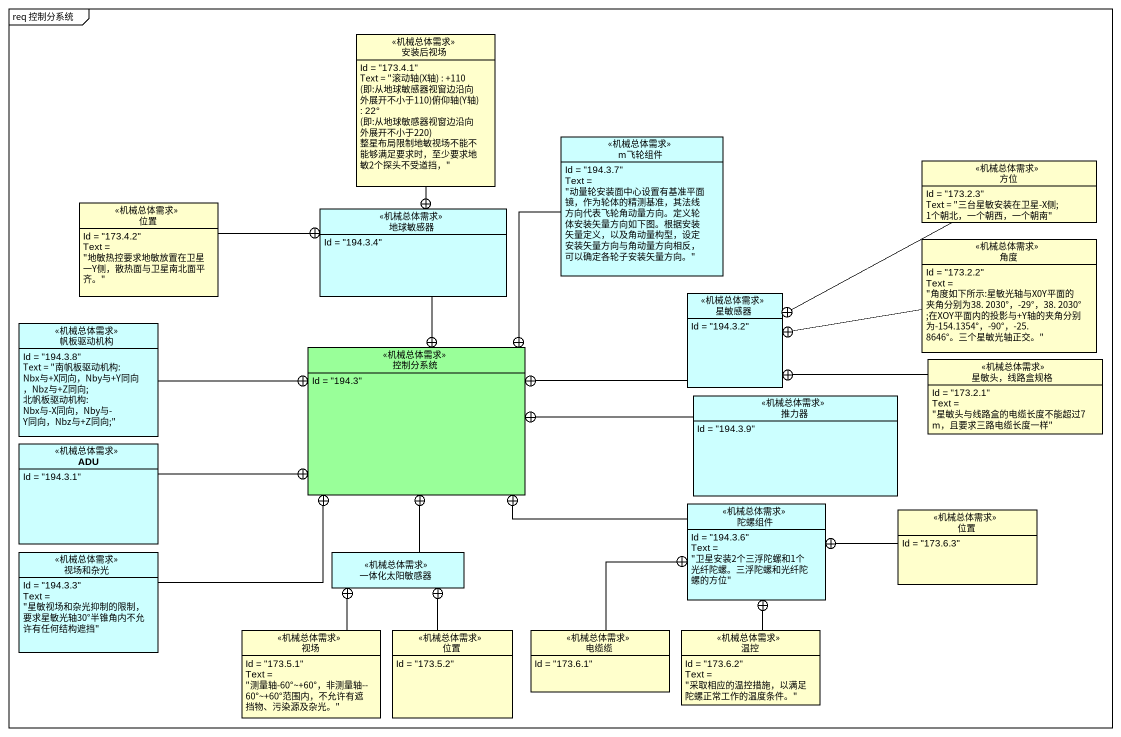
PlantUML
@startuml
mainframe req 控制分系统
hide circle
hide empty members
class 安装后视场 <<机械总体需求>> {
  Id = "173.4.1"
  {field} Text = "滚动轴(X轴) : +110 (即:从地球敏感器视窗边沿向外展开不小于110)俯仰轴(Y轴) : 22° (即:从地球敏感器视窗边沿向外展开不小于220) 整星布局限制地敏视场不能不能够满足要求时，至少要求地敏2个探头不受道挡，"
}
class m飞轮组件 <<机械总体需求>> #CCFFFF {
  Id = "194.3.7"
  Text = "动量轮安装面中心设置有基准平面镜，作为轮体的精测基准，其法线方向代表飞轮角动量方向。定义轮体安装矢量方向如下图。根据安装矢量定义，以及角动量构型，设定安装矢量方向与角动量方向相反，可以确定各轮子安装矢量方向。"
}
class 方位 <<机械总体需求>> {
  Id = "173.2.3"
  Text = "三台星敏安装在卫星-X侧; 1个朝北，一个朝西，一个朝南"
}
class 位置 <<机械总体需求>> {
  Id = "173.4.2"
  Text = "地敏热控要求地敏放置在卫星一Y侧，散热面与卫星南北面平齐。"
}
class 地球敏感器 <<机械总体需求>> #CCFFFF {
  Id = "194.3.4"
}
class 角度 <<机械总体需求>> {
  Id = "173.2.2"
  Text = "角度如下所示:星敏光轴与X0Y平面的夹角分别为38. 2030°，-29°，38. 2030° ;在XOY平面内的投影与+Y轴的夹角分别为-154.1354°，-90°，-25. 8646°。三个星敏光轴正交。"
}
class 星敏感器 <<机械总体需求>> #CCFFFF {
  Id = "194.3.2"
}
class 帆板驱动机构 <<机械总体需求>> #CCFFFF {
  Id = "194.3.8"
  Text = "南帆板驱动机构: Nbx与+X同向，Nby与+Y同向，Nbz与+Z同向; 北帆板驱动机构: Nbx与-X同向，Nby与-Y同向，Nbz与+Z同向;"
}
class 控制分系统 <<机械总体需求>> #99FF99 {
  Id = "194.3"
}
class "星敏头，线路盒规格" as 星敏头_线路盒规格 <<机械总体需求>> {
  Id = "173.2.1"
  Text = "星敏头与线路盒的电缆长度不能超过7m，且要求三路电缆长度一样"
}
class 推力器 <<机械总体需求>> #CCFFFF {
  Id = "194.3.9"
}
class ADU <<机械总体需求>> #CCFFFF {
  Id = "194.3.1"
}
class 陀螺组件 <<机械总体需求>> #CCFFFF {
  Id = "194.3.6"
  Text = "卫星安装2个三浮陀螺和1个光纤陀螺。三浮陀螺和光纤陀螺的方位"
}
class "位置" as 位置_2 <<机械总体需求>> {
  Id = "173.6.3"
}
class 视场和杂光 <<机械总体需求>> #CCFFFF {
  Id = "194.3.3"
  Text = "星敏视场和杂光抑制的限制，要求星敏光轴30°半锥角内不允许有任何结构遮挡"
}
class 一体化太阳敏感器 <<机械总体需求>> #CCFFFF
class 视场 <<机械总体需求>> {
  Id = "173.5.1"
  Text = "测量轴-60°~+60°，非测量轴--60°~+60°范围内，不允许有遮挡物、污染源及杂光。"
}
class "位置" as 位置_3 <<机械总体需求>> {
  Id = "173.5.2"
}
class 电缆缆 <<机械总体需求>> {
  Id = "173.6.1"
}
class 温控 <<机械总体需求>> {
  Id = "173.6.2"
  Text = "采取相应的温控措施，以满足陀螺正常工作的温度条件。"
}
安装后视场 --+ 地球敏感器
m飞轮组件 --+ 控制分系统
方位 -left-+ 星敏感器
位置 -right-+ 地球敏感器
地球敏感器 --+ 控制分系统
角度 -left-+ 星敏感器
星敏感器 -left-+ 控制分系统
帆板驱动机构 -right-+ 控制分系统
星敏头_线路盒规格 -left-+ 星敏感器
推力器 -left-+ 控制分系统
ADU -right-+ 控制分系统
陀螺组件 -left-+ 控制分系统
位置_2 -left-+ 陀螺组件
视场和杂光 -right-+ 控制分系统
一体化太阳敏感器 -up-+ 控制分系统
视场 -up-+ 一体化太阳敏感器
位置_3 -up-+ 一体化太阳敏感器
电缆缆 -up-+ 陀螺组件
温控 -up-+ 陀螺组件
@enduml
